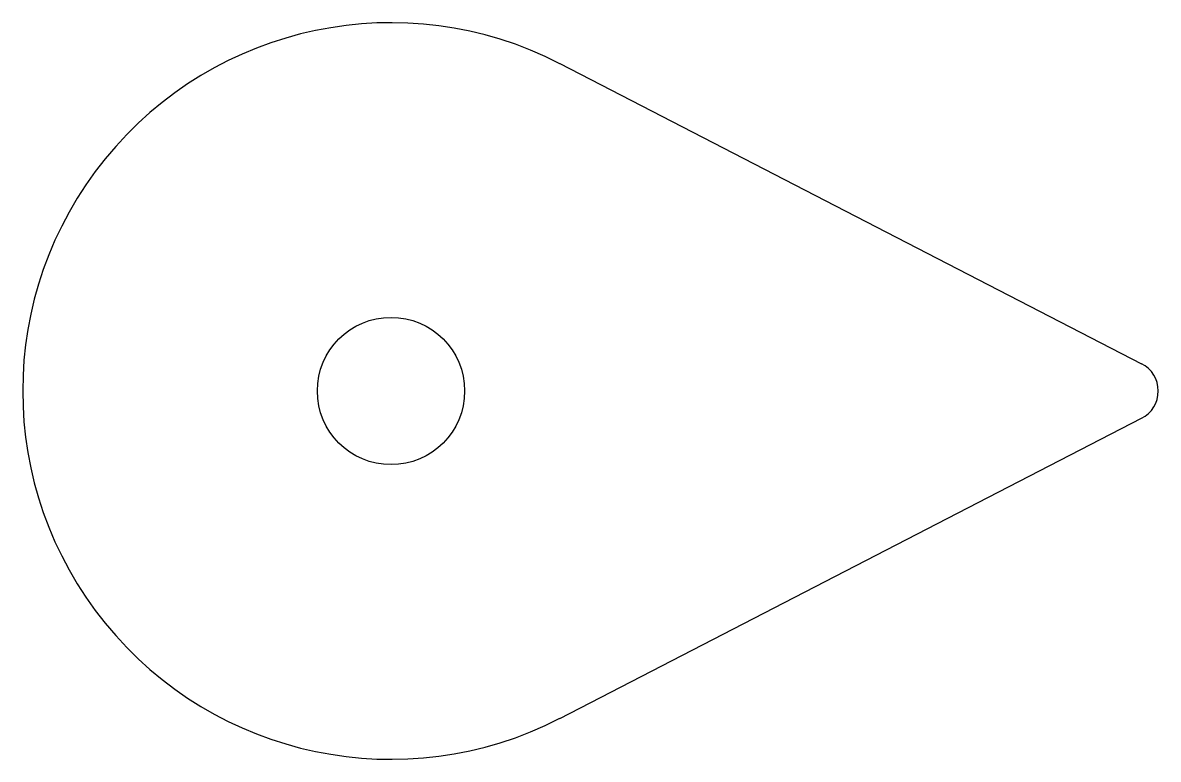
# Model space of a CAD drawing. Header units: inches. Extents: x -0.75 to 1.56, y -0.75 to 0.75.
import ezdxf

# ---------------------------------------------------------------- set-up
doc = ezdxf.new("R2010")
doc.units = ezdxf.units.IN
doc.header["$MEASUREMENT"] = 0
doc.layers.get('0').update_dxf_attribs({"lineweight": 25})

msp = doc.modelspace()

# ---------------------------------------------------------------- linework, layer by layer
for p, q in [((0.3437, 0.6666), (1.5286, 0.0555)), ((0.3437, -0.6666), (1.5286, -0.0555))]:
    msp.add_line(p, q)
msp.add_circle((0, 0), 0.15)
for centre, radius, start, end in [((0, 0), 0.75, 62.7204, 297.2796), ((1.5, 0), 0.0625, 297.2796, 62.7204)]:
    msp.add_arc(centre, radius, start, end)

doc.saveas('drawing.dxf')
